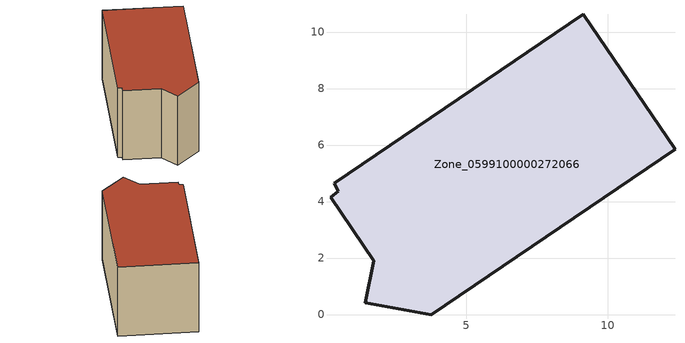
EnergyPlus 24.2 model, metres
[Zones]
Zone_0599100000272066
 floor ground (C_G): 0.19,4.16 0.47,4.36 0.32,4.65 9.13,10.62 12.38,5.85 3.76,0 1.41,0.42 1.71,1.91 z0
 wall outside (C_F): 3.76,0 12.38,5.85 9.13,10.62 0.32,4.65 0.47,4.36 0.19,4.16 1.71,1.91 1.41,0.42 3.76,0 z0:5.73
 roof outside (C_R): 0.47,4.36 0.19,4.16 1.71,1.91 1.41,0.42 3.76,0 12.38,5.85 9.13,10.62 0.32,4.65 z5.73
[BUILDING]
Pand.0599100000272066: North Axis=0; Terrain=City; Loads Convergence Tolerance Value=0.04; Temperature Convergence Tolerance Value=0.4; Solar Distribution=FullExterior; Maximum Number of Warmup Days=25; Minimum Number of Warmup Days=1
[Site:Location]
Rotterdam.The.Hague.AP_ZH_NLD Design_Conditions: Latitude=51.96; Longitude=4.45; Time Zone=1; Elevation=-4.5
[SITE:GROUNDTEMPERATURE:BUILDINGSURFACE]
18, 18, 18, 18, 18, 18, 18, 18, 18, 18, 18, 18
[MATERIAL] Thermal Absorptance=0.9; Solar Absorptance=0.7; Visible Absorptance=0.7
Name | Roughness | Thickness | Conductivity | Density | Specific Heat
G.TC.1975-1991 | MediumSmooth | 0.15 | 0.288461 | 540 | 1210
F.TC.1975-1991 | Rough | 0.3 | 0.230769 | 1920 | 840
R.TC.1975-1991 | MediumRough | 0.2 | 0.153846 | 1500 | 1000
[CONSTRUCTION]
C_G: G.TC.1975-1991
C_F: F.TC.1975-1991
C_R: R.TC.1975-1991
[ZONE]
Zone_0599100000272066: Type=1; Multiplier=1; Ceiling Height=Autocalculate; Volume=Autocalculate; Floor Area=autocalculate; Part of Total Floor Area=Yes
[ZONEINFILTRATION:DESIGNFLOWRATE]
Infil_Zone_0599100000272066: Zone or ZoneList or Space or SpaceList=Zone_0599100000272066; Schedule=AlwaysOn; Design Flow Rate Calculation Method=Flow/Area; Flow Rate per Floor Area=0.003; Constant Term Coefficient=1; Temperature Term Coefficient=0; Velocity Term Coefficient=0; Velocity Squared Term Coefficient=0
[HVACTEMPLATE:ZONE:IDEALLOADSAIRSYSTEM]
Zone_0599100000272066: Maximum Heating Supply Air Temperature=50; Minimum Cooling Supply Air Temperature=13; Maximum Heating Supply Air Humidity Ratio=0.0156; Minimum Cooling Supply Air Humidity Ratio=0.0077; Heating Limit=NoLimit; Cooling Limit=NoLimit; Dehumidification Control Type=ConstantSensibleHeatRatio; Cooling Sensible Heat Ratio=0.7; Dehumidification Setpoint=60; Humidification Control Type=None; Humidification Setpoint=30; Outdoor Air Method=None; Outdoor Air Flow Rate per Person=0.00944; Outdoor Air Flow Rate per Zone Floor Area=0; Outdoor Air Flow Rate per Zone=0; Demand Controlled Ventilation Type=None; Outdoor Air Economizer Type=NoEconomizer; Heat Recovery Type=None; Sensible Heat Recovery Effectiveness=0.7; Latent Heat Recovery Effectiveness=0.65
[ZONECONTROL:THERMOSTAT]
ThermostatControl_Zone_0599100000272066: Zone or ZoneList=Zone_0599100000272066; Control Type Schedule=DualSetpointControlType; Control 1=Thermostat_Zone_0599100000272066; Temperature Difference Between Cutout And Setpoint=0
[THERMOSTATSETPOINT:DUALSETPOINT]
Thermostat_Zone_0599100000272066: Heating Setpoint Temperature Schedule=HeatingSetpoint_Zone_0599100000272066; Cooling Setpoint Temperature Schedule=CoolingSetpoint_Zone_0599100000272066
[SCHEDULE:COMPACT]
HeatingSetpoint_Zone_0599100000272066: Through: 12/31, For: AllDays, Until: 24:00, 21
CoolingSetpoint_Zone_0599100000272066: Through: 12/31, For: AllDays, Until: 24:00, 24
DualSetpointControlType: Through: 12/31, For: AllDays, Until: 24:00, 4
AlwaysOn: Through: 12/31, For: AllDays, Until: 24:00, 1
